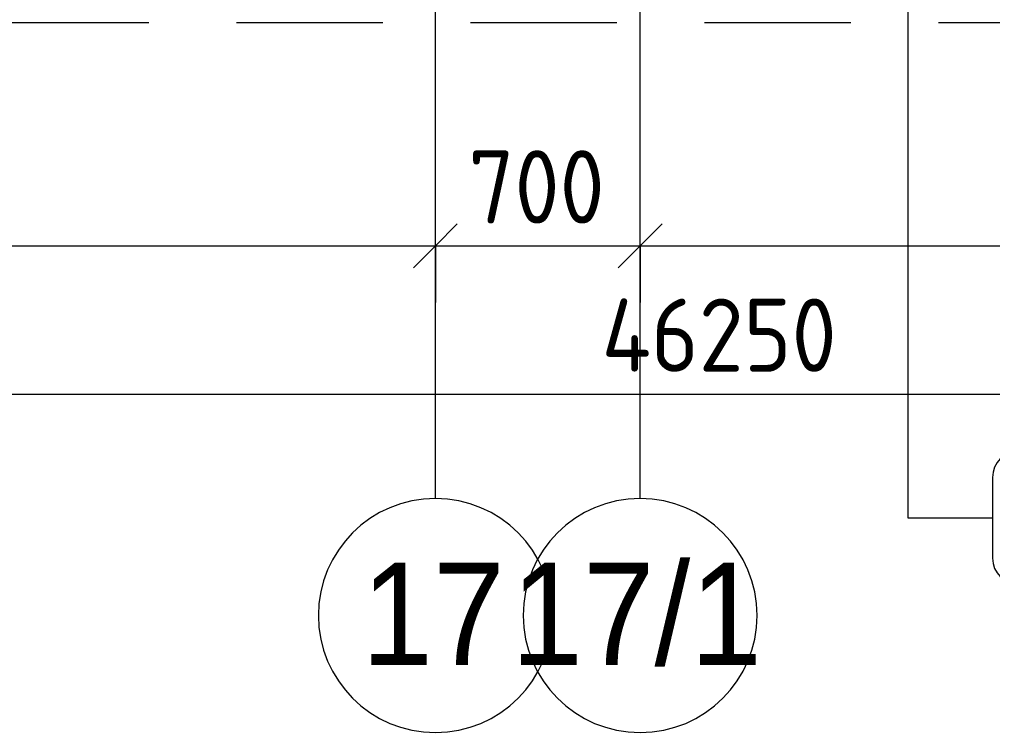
# Model space of a CAD drawing. Header units: millimetres. Extents: x -6228 to 201956, y -8553 to 30426.
# Drawn here: x 155990 to 159316, y -2706 to -269 of the extents above; entities that cross this region are included whole.
import ezdxf

# ---------------------------------------------------------------- set-up
doc = ezdxf.new("R2010")
doc.units = ezdxf.units.MM
doc.linetypes.add('200_ШТРИХ__ш1_п0_6_', pattern=[800, 500, -300])
for name, color, linetype, lineweight in [('A-ANNO-DIMS', 7, 'Continuous', 9), ('A-ANNO-DIMS-100', 7, 'Continuous', 9), ('A-DETL-MBND-1', 7, '200_ШТРИХ__ш1_п0_6_', 9), ('Марки для знаков', 7, 'Continuous', 9), ('Оси', 7, 'Continuous', 9), ('Оси-1', 7, 'Continuous', 20)]:
    doc.layers.add(name, color=color, linetype=linetype, lineweight=lineweight)
doc.styles.add('Arial_1', font='arial.ttf', dxfattribs={"width": 0.9, "height": 350})
doc.styles.add('ISOCPEUR_1', font='isocpeur.ttf', dxfattribs={"width": 0.9, "height": 250})
doc.dimstyles.new('ISO-2_5_0_9К_БОЛЬШОЙ', dxfattribs={"dimscale": 304.8, "dimtxt": 248.995294, "dimasz": 0.492126, "dimexe": 0.393701, "dimexo": 0.984252, "dimgap": 0, "dimtad": 1, "dimdec": 0, "dimrnd": 10, "dimzin": 0, "dimdsep": 46, "dimtxsty": 'ISOCPEUR_1', "dimblk1": 'OBLIQUE', "dimblk2": 'OBLIQUE', "dimsah": 1, "dimcen": 0.09, "dimdle": 0.393701, "dimazin": 0, "dimtfac": 1, "dimtdec": 4, "dimtix": 1, "dimtmove": 0, "dimatfit": 3, "dimfxl": 1, "dimtvp": 1, "dimtolj": 1, "dimtzin": 0, "dimarcsym": 2})

# ---------------------------------------------------------------- blocks, each defined once
blk = doc.blocks.new('Ось сетки - D8-29747960-План зашивки приборов отопления в осях 1 этажа 12-23')
at = {"layer": 'Оси-1'}
for start, end in [(360, 180), (180, 360)]:
    blk.add_arc((0, 0), 4, start, end, dxfattribs=at)
blk = doc.blocks.new('DIMBLOCK23-План зашивки приборов отопления в осях 1 этажа 12-23')
at = {"layer": 'A-ANNO-DIMS-100'}
for p, q in [((153611.9, -1236.9), (153611.9, -922.9)), ((157411.9, -1236.9), (157411.9, -922.9)), ((153611.9, -1042.9), (157411.9, -1042.9)), ((153611.9, -1042.9), (153611.9, -1236.9)), ((157411.9, -1042.9), (157411.9, -1236.9))]:
    blk.add_line(p, q, dxfattribs=at)
at = {"layer": 'A-ANNO-DIMS-100', "lineweight": 20}
for p, q in [((153611.9, -1042.9), (153686.9, -967.9)), ((157411.9, -1042.9), (157486.9, -967.9)), ((153611.9, -1042.9), (153536.9, -1117.9)), ((157411.9, -1042.9), (157336.9, -1117.9))]:
    blk.add_line(p, q, dxfattribs=at)
at = {"layer": 'A-ANNO-DIMS-100', "color": 0, "insert": (155195.9, -716.3), "char_height": 250, "width": 758.478, "attachment_point": 1, "line_spacing_factor": 1.149209, "style": 'ISOCPEUR_1'}
blk.add_mtext('3800', dxfattribs=at)
blk = doc.blocks.new('_Oblique')
at = {"color": 0, "linetype": 'ByBlock', "lineweight": -2}
blk.add_line((-0.5, -0.5), (0.5, 0.5), dxfattribs=at)
blk = doc.blocks.new('DIMBLOCK24-План зашивки приборов отопления в осях 1 этажа 12-23')
at = {"layer": 'A-ANNO-DIMS-100'}
for p, q in [((157411.9, -1236.9), (157411.9, -922.9)), ((158111.9, -1236.9), (158111.9, -922.9)), ((157411.9, -1042.9), (158111.9, -1042.9)), ((157411.9, -1042.9), (157411.9, -1236.9)), ((158111.9, -1042.9), (158111.9, -1236.9))]:
    blk.add_line(p, q, dxfattribs=at)
at = {"layer": 'A-ANNO-DIMS-100', "lineweight": 20}
for p, q in [((157411.9, -1042.9), (157486.9, -967.9)), ((158111.9, -1042.9), (158186.9, -967.9)), ((157411.9, -1042.9), (157336.9, -1117.9)), ((158111.9, -1042.9), (158036.9, -1117.9))]:
    blk.add_line(p, q, dxfattribs=at)
at = {"layer": 'A-ANNO-DIMS-100', "color": 0, "insert": (157524.9, -716.3), "char_height": 250, "width": 568.858, "attachment_point": 1, "line_spacing_factor": 1.149209, "style": 'ISOCPEUR_1'}
blk.add_mtext('700', dxfattribs=at)
blk = doc.blocks.new('DIMBLOCK25-План зашивки приборов отопления в осях 1 этажа 12-23')
at = {"layer": 'A-ANNO-DIMS-100'}
for p, q in [((158111.9, -1236.9), (158111.9, -922.9)), ((162611.9, -1236.9), (162611.9, -922.9)), ((158111.9, -1042.9), (162611.9, -1042.9)), ((158111.9, -1042.9), (158111.9, -1236.9)), ((162611.9, -1042.9), (162611.9, -1236.9))]:
    blk.add_line(p, q, dxfattribs=at)
at = {"layer": 'A-ANNO-DIMS-100', "lineweight": 20}
for p, q in [((158111.9, -1042.9), (158186.9, -967.9)), ((162611.9, -1042.9), (162686.9, -967.9)), ((158111.9, -1042.9), (158036.9, -1117.9)), ((162611.9, -1042.9), (162536.9, -1117.9))]:
    blk.add_line(p, q, dxfattribs=at)
at = {"layer": 'A-ANNO-DIMS-100', "color": 0, "insert": (160033.9, -716.3), "char_height": 250, "width": 787.208, "attachment_point": 1, "line_spacing_factor": 1.149209, "style": 'ISOCPEUR_1'}
blk.add_mtext('4500', dxfattribs=at)
blk = doc.blocks.new('DIMBLOCK33-План зашивки приборов отопления в осях 1 этажа 12-23')
at = {"layer": 'A-ANNO-DIMS-100'}
for p, q in [((135261.9, -1743.6), (135261.9, -1429.6)), ((181511.9, -1743.6), (181511.9, -1429.6)), ((135141.9, -1549.6), (181631.9, -1549.6)), ((135261.9, -1549.6), (135261.9, -1743.6)), ((181511.9, -1549.6), (181511.9, -1743.6))]:
    blk.add_line(p, q, dxfattribs=at)
at = {"layer": 'A-ANNO-DIMS-100', "lineweight": 20}
for p, q in [((135261.9, -1549.6), (135336.9, -1474.6)), ((181511.9, -1549.6), (181586.9, -1474.6)), ((135261.9, -1549.6), (135186.9, -1624.6)), ((181511.9, -1549.6), (181436.9, -1624.6))]:
    blk.add_line(p, q, dxfattribs=at)
at = {"layer": 'A-ANNO-DIMS-100', "color": 0, "insert": (157979.9, -1223), "char_height": 250, "width": 976.828, "attachment_point": 1, "line_spacing_factor": 1.149209, "style": 'ISOCPEUR_1'}
blk.add_mtext('46250', dxfattribs=at)
blk = doc.blocks.new('Марка_Знаки - В прямоуг_Наименование краткое-30718135-План зашивки приборов отопления в осях 1 этажа 12-23')
at = {"layer": 'Марки для знаков'}
for p, q in [((-2.455, 2.278), (2.455, 2.278)), ((-3.355, 1.378), (-3.355, -1.384)), ((3.355, 1.378), (3.355, -1.378)), ((-2.461, -2.278), (2.455, -2.278))]:
    blk.add_line(p, q, dxfattribs=at)
for centre, radius, start, end in [((-2.455, 1.378), 0.9, 90, 180), ((2.455, 1.378), 0.9, 0, 90), ((-2.461, -1.384), 0.893, 180, 270), ((2.455, -1.378), 0.9, 270, 0)]:
    blk.add_arc(centre, radius, start, end, dxfattribs=at)

msp = doc.modelspace()

# ---------------------------------------------------------------- linework, layer by layer
at = {"layer": 'A-DETL-MBND-1'}
msp.add_line((169231.9, -280), (135694.5, -280), dxfattribs=at)
at = {"layer": 'Марки для знаков'}
for p, q in [((159027.4, 348.5), (159027.4, -1971.9)), ((159027.4, -1971.9), (159316.5, -1971.9))]:
    msp.add_line(p, q, dxfattribs=at)
at = {"layer": 'Оси'}
for p, q in [((157411.9, -1906.3), (157411.9, 593.7)), ((158111.9, -1906.3), (158111.9, 593.7))]:
    msp.add_line(p, q, dxfattribs=at)

# ---------------------------------------------------------------- block references
at = {"layer": 'Марки для знаков', "xscale": 99.99999999999993, "yscale": 99.99999999999993, "zscale": 99.99999999999993}
msp.add_blockref('Марка_Знаки - В прямоуг_Наименование краткое-30718135-План зашивки приборов отопления в осях 1 этажа 12-23', (159651.9, -1971.9), dxfattribs=at)
at = {"layer": 'Оси-1', "xscale": 99.99999999999993, "yscale": 99.99999999999993, "zscale": 99.99999999999993}
for p in [(157411.9, -2306.3), (158111.9, -2306.3)]:
    msp.add_blockref('Ось сетки - D8-29747960-План зашивки приборов отопления в осях 1 этажа 12-23', p, dxfattribs=at)

# ---------------------------------------------------------------- texts
at = {"layer": 'Оси', "char_height": 350, "attachment_point": 1, "style": 'Arial_1'}
for s, insert, width in [('17', (157159.3, -2125.6), 606.076), ('17/1', (157671.6, -2125.6), 1060.633)]:
    msp.add_mtext(s, dxfattribs=dict(at, insert=insert, width=width))

# ---------------------------------------------------------------- dimensions: what is measured, and where the dimension line sits
at = {"layer": 'A-ANNO-DIMS'}
for base, p1, p2, override, picture, middle in [((157411.9, -1042.9), (153611.9, -936.9), (157411.9, -936.9), {"dimpost": '<>', "dimfxl": 3800}, 'DIMBLOCK23-План зашивки приборов отопления в осях 1 этажа 12-23', (155511.9, -917.9)), ((158111.9, -1042.9), (157411.9, -936.9), (158111.9, -936.9), {"dimpost": '<>', "dimfxl": 700}, 'DIMBLOCK24-План зашивки приборов отопления в осях 1 этажа 12-23', (157761.9, -917.9)), ((162611.9, -1042.9), (158111.9, -936.9), (162611.9, -936.9), {"dimpost": '<>', "dimfxl": 4500}, 'DIMBLOCK25-План зашивки приборов отопления в осях 1 этажа 12-23', (160361.9, -917.9)), ((181511.9, -1549.6), (135261.9, -1443.6), (181511.9, -1443.6), {"dimpost": '<>', "dimfxl": 46250}, 'DIMBLOCK33-План зашивки приборов отопления в осях 1 этажа 12-23', (158386.9, -1424.6))]:
    dim = msp.add_linear_dim(base=base, p1=p1, p2=p2, dimstyle='ISO-2_5_0_9К_БОЛЬШОЙ', override=override, dxfattribs=at)
    dim.commit()
    dim.dimension.update_dxf_attribs({"geometry": picture, "text_midpoint": middle})

doc.saveas('drawing.dxf')
